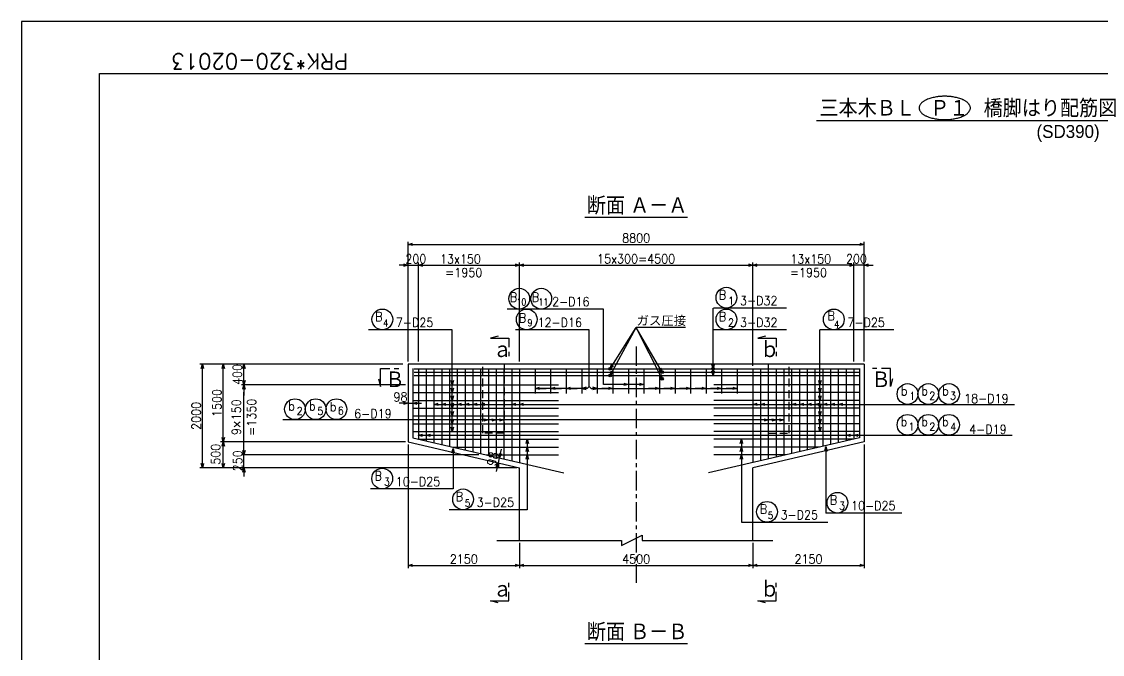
# Model space of a CAD drawing. Extents: x -24090 to 17960, y 77600 to 107300.
# Drawn here: x -24090 to -3241, y 95094 to 107300 of the extents above; entities that cross this region are included whole.
import ezdxf
from ezdxf.enums import TextEntityAlignment as Align

# ---------------------------------------------------------------- set-up
doc = ezdxf.new("R2010")
doc.units = 0
doc.header["$LTSCALE"] = 300
doc.header["$MEASUREMENT"] = 0
doc.linetypes.add('CENTER', pattern=[2, 1.25, -0.25, 0.25, -0.25])
doc.linetypes.add('HIDDEN', pattern=[0.375, 0.25, -0.125])
doc.layers.get('0').update_dxf_attribs({"linetype": 'CONTINUOUS'})
doc.layers.get('DEFPOINTS').update_dxf_attribs({"linetype": 'CONTINUOUS'})
for name, color, linetype in [('-ねじり鉄筋', 2, 'CONTINUOUS'), ('-コーベル', 2, 'CONTINUOUS'), ('-寸法', 1, 'CONTINUOUS'), ('-引き出し横', 1, 'CONTINUOUS'), ('-引き出し縦', 1, 'CONTINUOUS'), ('-桁座-2', 3, 'CONTINUOUS'), ('-構造', 3, 'CONTINUOUS'), ('-用心鉄筋-1', 2, 'CONTINUOUS'), ('-記号', 2, 'CONTINUOUS'), ('ストッパー', 3, 'CONTINUOUS'), ('タイトル', 3, 'CONTINUOUS'), ('枠', 3, 'CONTINUOUS'), ('鉄筋材料', 3, 'CONTINUOUS')]:
    doc.layers.add(name, color=color, linetype=linetype)
doc.styles.add('MS明朝', font='MS PMincho.ttf')
doc.styles.add('romans', font='ROMANS.shx', dxfattribs={"width": 0.9, "bigfont": 'EXTFONT.shx'})
doc.styles.get("Standard").update_dxf_attribs({"font": 'romans.shx', "bigfont": 'extfont.shx'})
doc.styles.add('ｽﾀｲﾙ1', font='ROMANS.shx', dxfattribs={"bigfont": 'EXTFONT.shx'})
doc.dimstyles.new('ST-50', dxfattribs={"dimscale": 50, "dimtxt": 3.5, "dimasz": 1.7, "dimexe": 1, "dimexo": 1, "dimgap": 1, "dimtad": 0, "dimdec": 0, "dimzin": 0, "dimdsep": 46, "dimtxsty": 'romans', "dimblk": 'OPEN30', "dimcen": 1, "dimdle": 3, "dimclrd": 1, "dimclre": 1, "dimclrt": 3, "dimaunit": 1, "dimadec": 0, "dimazin": 0, "dimtfac": 1, "dimtdec": 0, "dimtix": 1, "dimtmove": 2, "dimatfit": 3, "dimldrblk": 'OPEN30', "dimfxl": 0, "dimtvp": 0.7, "dimtolj": 1, "dimtzin": 0, "dimarcsym": 0})
doc.dimstyles.new('矢', dxfattribs={"dimscale": 50, "dimtxt": 3.5, "dimasz": 1.7, "dimexe": 1, "dimexo": 0.7, "dimgap": 0.09, "dimtad": 0, "dimdec": 0, "dimzin": 0, "dimdsep": 46, "dimtxsty": 'romans', "dimblk": 'OPEN30', "dimcen": 1, "dimdle": 1, "dimclrd": 1, "dimclre": 1, "dimclrt": 3, "dimaunit": 1, "dimadec": 0, "dimazin": 0, "dimtfac": 1, "dimtdec": 0, "dimtix": 1, "dimtmove": 2, "dimatfit": 3, "dimldrblk": 'OPEN30', "dimfxl": 0, "dimtvp": 0.7, "dimtolj": 1, "dimtzin": 0, "dimarcsym": 0})

# ---------------------------------------------------------------- blocks, each defined once
blk = doc.blocks.new('_Open30')
at = {"color": 0, "lineweight": -2}
for p, q in [((-1, 0.27), (0, 0)), ((0, 0), (-1, -0.27)), ((0, 0), (-1, 0))]:
    blk.add_line(p, q, dxfattribs=at)
blk = doc.blocks.new('*D17')
at = {"layer": '-寸法', "color": 1, "linetype": 'Continuous', "lineweight": -2}
for p, q in [((-16735, 100694), (-20651, 100694)), ((-20601, 98779), (-20601, 100609)), ((-14535, 98694), (-20651, 98694))]:
    blk.add_line(p, q, dxfattribs=at)
at = {"layer": 'DEFPOINTS', "color": 0, "linetype": 'Continuous'}
for p in [(-20601, 100694), (-16685, 100694), (-14485, 98694)]:
    blk.add_point(p, dxfattribs=at)
at = {"layer": '-寸法', "color": 1, "linetype": 'Continuous', "lineweight": -2, "xscale": 85, "yscale": 85, "zscale": 85}
for p, rotation in [((-20601, 100694), 90), ((-20601, 98694), 270)]:
    blk.add_blockref('_Open30', p, dxfattribs=dict(at, rotation=rotation))
at = {"layer": '-寸法', "color": 3, "linetype": 'Continuous', "insert": (-20723, 99694), "char_height": 175, "attachment_point": 5, "rotation": 90, "style": 'romans'}
blk.add_mtext('\\A1;2000', dxfattribs=at)
blk = doc.blocks.new('*D1')
at = {"layer": '-寸法', "color": 1, "linetype": 'Continuous', "lineweight": -2}
for p, q in [((-14485, 97243), (-14485, 96760)), ((-9985, 97243), (-9985, 96760)), ((-14400, 96810), (-10070, 96810))]:
    blk.add_line(p, q, dxfattribs=at)
at = {"layer": 'DEFPOINTS', "color": 0, "linetype": 'Continuous'}
for p in [(-14485, 97293), (-9985, 97293), (-9985, 96810)]:
    blk.add_point(p, dxfattribs=at)
at = {"layer": '-寸法', "color": 1, "linetype": 'Continuous', "lineweight": -2, "xscale": 85, "yscale": 85, "zscale": 85, "rotation": 180}
blk.add_blockref('_Open30', (-14485, 96810), dxfattribs=at)
at = {"layer": '-寸法', "color": 1, "linetype": 'Continuous', "lineweight": -2, "xscale": 85, "yscale": 85, "zscale": 85}
blk.add_blockref('_Open30', (-9985, 96810), dxfattribs=at)
at = {"layer": '-寸法', "color": 3, "linetype": 'Continuous', "insert": (-12235, 96932), "char_height": 175, "attachment_point": 5, "style": 'romans'}
blk.add_mtext('\\A1;4500', dxfattribs=at)
blk = doc.blocks.new('*D3')
at = {"layer": '-寸法', "color": 1, "linetype": 'Continuous', "lineweight": -2}
for p, q in [((-14485, 100744), (-14485, 102652)), ((-14400, 102602), (-10070, 102602)), ((-9985, 100744), (-9985, 102652))]:
    blk.add_line(p, q, dxfattribs=at)
at = {"layer": 'DEFPOINTS', "color": 0, "linetype": 'Continuous'}
for p in [(-9985, 102602), (-14485, 100694), (-9985, 100694)]:
    blk.add_point(p, dxfattribs=at)
at = {"layer": '-寸法', "color": 1, "linetype": 'Continuous', "lineweight": -2, "xscale": 85, "yscale": 85, "zscale": 85, "rotation": 180}
blk.add_blockref('_Open30', (-14485, 102602), dxfattribs=at)
at = {"layer": '-寸法', "color": 1, "linetype": 'Continuous', "lineweight": -2, "xscale": 85, "yscale": 85, "zscale": 85}
blk.add_blockref('_Open30', (-9985, 102602), dxfattribs=at)
at = {"layer": '-寸法', "color": 3, "linetype": 'Continuous', "insert": (-12235, 102724), "char_height": 175, "attachment_point": 5, "style": 'romans'}
blk.add_mtext('\\A1;15x300=4500', dxfattribs=at)
blk = doc.blocks.new('*D2')
at = {"layer": '-寸法', "color": 1, "linetype": 'Continuous', "lineweight": -2}
for p, q in [((-16635, 100744), (-16635, 103052)), ((-16550, 103002), (-7920, 103002)), ((-7835, 100744), (-7835, 103052))]:
    blk.add_line(p, q, dxfattribs=at)
at = {"layer": 'DEFPOINTS', "color": 0, "linetype": 'Continuous'}
for p in [(-7835, 103002), (-16635, 100694), (-7835, 100694)]:
    blk.add_point(p, dxfattribs=at)
at = {"layer": '-寸法', "color": 1, "linetype": 'Continuous', "lineweight": -2, "xscale": 85, "yscale": 85, "zscale": 85, "rotation": 180}
blk.add_blockref('_Open30', (-16635, 103002), dxfattribs=at)
at = {"layer": '-寸法', "color": 1, "linetype": 'Continuous', "lineweight": -2, "xscale": 85, "yscale": 85, "zscale": 85}
blk.add_blockref('_Open30', (-7835, 103002), dxfattribs=at)
at = {"layer": '-寸法', "color": 3, "linetype": 'Continuous', "insert": (-12235, 103124), "char_height": 175, "attachment_point": 5, "style": 'romans'}
blk.add_mtext('\\A1;8800', dxfattribs=at)
blk = doc.blocks.new('*D18')
at = {"layer": '-寸法', "color": 1, "linetype": 'Continuous', "lineweight": -2}
for p, q in [((-16635, 99144), (-16635, 96760)), ((-14485, 97243), (-14485, 96760)), ((-16550, 96810), (-14570, 96810))]:
    blk.add_line(p, q, dxfattribs=at)
at = {"layer": 'DEFPOINTS', "color": 0, "linetype": 'Continuous'}
for p in [(-16635, 99194), (-14485, 97293), (-14485, 96810)]:
    blk.add_point(p, dxfattribs=at)
at = {"layer": '-寸法', "color": 1, "linetype": 'Continuous', "lineweight": -2, "xscale": 85, "yscale": 85, "zscale": 85, "rotation": 180}
blk.add_blockref('_Open30', (-16635, 96810), dxfattribs=at)
at = {"layer": '-寸法', "color": 1, "linetype": 'Continuous', "lineweight": -2, "xscale": 85, "yscale": 85, "zscale": 85}
blk.add_blockref('_Open30', (-14485, 96810), dxfattribs=at)
at = {"layer": '-寸法', "color": 3, "linetype": 'Continuous', "insert": (-15560, 96932), "char_height": 175, "attachment_point": 5, "style": 'romans'}
blk.add_mtext('\\A1;2150', dxfattribs=at)
blk = doc.blocks.new('*D11')
at = {"layer": '-寸法', "color": 1, "linetype": 'Continuous', "lineweight": -2}
for p, q in [((-16435, 100744), (-16435, 102652)), ((-16350, 102602), (-14570, 102602)), ((-14485, 100794), (-14485, 102652))]:
    blk.add_line(p, q, dxfattribs=at)
at = {"layer": 'DEFPOINTS', "color": 0, "linetype": 'Continuous'}
for p in [(-14485, 102602), (-14485, 100744), (-16435, 100694)]:
    blk.add_point(p, dxfattribs=at)
at = {"layer": '-寸法', "color": 1, "linetype": 'Continuous', "lineweight": -2, "xscale": 85, "yscale": 85, "zscale": 85, "rotation": 180}
blk.add_blockref('_Open30', (-16435, 102602), dxfattribs=at)
at = {"layer": '-寸法', "color": 1, "linetype": 'Continuous', "lineweight": -2, "xscale": 85, "yscale": 85, "zscale": 85}
blk.add_blockref('_Open30', (-14485, 102602), dxfattribs=at)
at = {"layer": '-寸法', "color": 3, "linetype": 'Continuous', "insert": (-15560, 102460), "char_height": 175, "attachment_point": 5, "style": 'romans'}
blk.add_mtext('\\A1;=1950', dxfattribs=at)
blk = doc.blocks.new('*D15')
at = {"layer": '-寸法', "color": 1, "linetype": 'Continuous', "lineweight": -2}
for p, q in [((-16735, 100294), (-19851, 100294)), ((-19801, 100209), (-19801, 100091)), ((-19801, 99029), (-19801, 99247)), ((-15270, 98944), (-19851, 98944))]:
    blk.add_line(p, q, dxfattribs=at)
at = {"layer": 'DEFPOINTS', "color": 0, "linetype": 'Continuous'}
for p in [(-19801, 100294), (-16685, 100294), (-15220, 98944)]:
    blk.add_point(p, dxfattribs=at)
at = {"layer": '-寸法', "color": 1, "linetype": 'Continuous', "lineweight": -2, "xscale": 85, "yscale": 85, "zscale": 85}
for p, rotation in [((-19801, 100294), 90), ((-19801, 98944), 270)]:
    blk.add_blockref('_Open30', p, dxfattribs=dict(at, rotation=rotation))
at = {"layer": '-寸法', "color": 3, "linetype": 'Continuous', "insert": (-19800, 99669), "char_height": 175, "attachment_point": 5, "rotation": 90, "style": 'romans'}
blk.add_mtext('\\A1;9×150\\P=1350', dxfattribs=at)
blk = doc.blocks.new('*D16')
at = {"layer": '-寸法', "color": 1, "linetype": 'Continuous', "lineweight": -2}
for p, q in [((-19801, 99029), (-19801, 99114)), ((-15610, 98944), (-19851, 98944)), ((-19801, 98694), (-19801, 98944)), ((-14535, 98694), (-19851, 98694)), ((-19801, 98609), (-19801, 98524))]:
    blk.add_line(p, q, dxfattribs=at)
at = {"layer": 'DEFPOINTS', "color": 0, "linetype": 'Continuous'}
for p in [(-19801, 98944), (-15560, 98944), (-14485, 98694)]:
    blk.add_point(p, dxfattribs=at)
at = {"layer": '-寸法', "color": 1, "linetype": 'Continuous', "lineweight": -2, "xscale": 85, "yscale": 85, "zscale": 85}
for p, rotation in [((-19801, 98944), 270), ((-19801, 98694), 90)]:
    blk.add_blockref('_Open30', p, dxfattribs=dict(at, rotation=rotation))
at = {"layer": '-寸法', "color": 3, "linetype": 'Continuous', "insert": (-19923, 98828), "char_height": 175, "attachment_point": 5, "rotation": 90, "style": 'romans'}
blk.add_mtext('\\A1;250', dxfattribs=at)
blk = doc.blocks.new('*D14')
at = {"layer": '-寸法', "color": 1, "linetype": 'Continuous', "lineweight": -2}
for p, q in [((-16685, 99194), (-20251, 99194)), ((-20201, 98779), (-20201, 99109)), ((-14535, 98694), (-20251, 98694))]:
    blk.add_line(p, q, dxfattribs=at)
at = {"layer": 'DEFPOINTS', "color": 0, "linetype": 'Continuous'}
for p in [(-20201, 99194), (-16635, 99194), (-14485, 98694)]:
    blk.add_point(p, dxfattribs=at)
at = {"layer": '-寸法', "color": 1, "linetype": 'Continuous', "lineweight": -2, "xscale": 85, "yscale": 85, "zscale": 85}
for p, rotation in [((-20201, 99194), 90), ((-20201, 98694), 270)]:
    blk.add_blockref('_Open30', p, dxfattribs=dict(at, rotation=rotation))
at = {"layer": '-寸法', "color": 3, "linetype": 'Continuous', "insert": (-20345, 98955), "char_height": 175, "attachment_point": 5, "rotation": 90, "style": 'romans'}
blk.add_mtext('\\A1;500', dxfattribs=at)
blk = doc.blocks.new('*D12')
at = {"layer": '-寸法', "color": 1, "linetype": 'Continuous', "lineweight": -2}
for p, q in [((-16735, 100694), (-20251, 100694)), ((-20201, 99279), (-20201, 100609)), ((-16685, 99194), (-20251, 99194))]:
    blk.add_line(p, q, dxfattribs=at)
at = {"layer": 'DEFPOINTS', "color": 0, "linetype": 'Continuous'}
for p in [(-20201, 100694), (-16685, 100694), (-16635, 99194)]:
    blk.add_point(p, dxfattribs=at)
at = {"layer": '-寸法', "color": 1, "linetype": 'Continuous', "lineweight": -2, "xscale": 85, "yscale": 85, "zscale": 85}
for p, rotation in [((-20201, 100694), 90), ((-20201, 99194), 270)]:
    blk.add_blockref('_Open30', p, dxfattribs=dict(at, rotation=rotation))
at = {"layer": '-寸法', "color": 3, "linetype": 'Continuous', "insert": (-20323, 99944), "char_height": 175, "attachment_point": 5, "rotation": 90, "style": 'romans'}
blk.add_mtext('\\A1;1500', dxfattribs=at)
blk = doc.blocks.new('*D13')
at = {"layer": '-寸法', "color": 1, "linetype": 'Continuous', "lineweight": -2}
for p, q in [((-16735, 100694), (-19851, 100694)), ((-19801, 100379), (-19801, 100609)), ((-16685, 100294), (-19851, 100294))]:
    blk.add_line(p, q, dxfattribs=at)
at = {"layer": 'DEFPOINTS', "color": 0, "linetype": 'Continuous'}
for p in [(-19801, 100694), (-16685, 100694), (-16635, 100294)]:
    blk.add_point(p, dxfattribs=at)
at = {"layer": '-寸法', "color": 1, "linetype": 'Continuous', "lineweight": -2, "xscale": 85, "yscale": 85, "zscale": 85}
for p, rotation in [((-19801, 100694), 90), ((-19801, 100294), 270)]:
    blk.add_blockref('_Open30', p, dxfattribs=dict(at, rotation=rotation))
at = {"layer": '-寸法', "color": 3, "linetype": 'Continuous', "insert": (-19930, 100494), "char_height": 175, "attachment_point": 5, "rotation": 90, "style": 'romans'}
blk.add_mtext('\\A1;400', dxfattribs=at)
blk = doc.blocks.new('*D10')
at = {"layer": '-寸法', "color": 1, "linetype": 'Continuous', "lineweight": -2}
for p, q in [((-16720, 102602), (-16805, 102602)), ((-16635, 100744), (-16635, 102652)), ((-16635, 102602), (-16435, 102602)), ((-16435, 100744), (-16435, 102652)), ((-16350, 102602), (-16265, 102602))]:
    blk.add_line(p, q, dxfattribs=at)
at = {"layer": 'DEFPOINTS', "color": 0, "linetype": 'Continuous'}
for p in [(-16435, 102602), (-16635, 100694), (-16435, 100694)]:
    blk.add_point(p, dxfattribs=at)
at = {"layer": '-寸法', "color": 1, "linetype": 'Continuous', "lineweight": -2, "xscale": 85, "yscale": 85, "zscale": 85}
blk.add_blockref('_Open30', (-16635, 102602), dxfattribs=at)
at = {"layer": '-寸法', "color": 1, "linetype": 'Continuous', "lineweight": -2, "xscale": 85, "yscale": 85, "zscale": 85, "rotation": 180}
blk.add_blockref('_Open30', (-16435, 102602), dxfattribs=at)
at = {"layer": '-寸法', "color": 3, "linetype": 'Continuous', "insert": (-16485, 102724), "char_height": 175, "attachment_point": 5, "style": 'romans'}
blk.add_mtext('\\A1;200', dxfattribs=at)
blk = doc.blocks.new('*D19')
at = {"layer": '-寸法', "color": 1, "linetype": 'Continuous', "lineweight": -2}
for p, q in [((-16720, 99938), (-16805, 99938)), ((-16635, 99938), (-16547, 99938)), ((-16462, 99938), (-16377, 99938))]:
    blk.add_line(p, q, dxfattribs=at)
at = {"layer": 'DEFPOINTS', "color": 0, "linetype": 'Continuous'}
for p in [(-16635, 99938), (-16547, 99938), (-16547, 99938)]:
    blk.add_point(p, dxfattribs=at)
at = {"layer": '-寸法', "color": 1, "linetype": 'Continuous', "lineweight": -2, "xscale": 85, "yscale": 85, "zscale": 85}
blk.add_blockref('_Open30', (-16635, 99938), dxfattribs=at)
at = {"layer": '-寸法', "color": 1, "linetype": 'Continuous', "lineweight": -2, "xscale": 85, "yscale": 85, "zscale": 85, "rotation": 180}
blk.add_blockref('_Open30', (-16547, 99938), dxfattribs=at)
at = {"layer": '-寸法', "color": 3, "linetype": 'Continuous', "insert": (-16782, 100060), "char_height": 175, "attachment_point": 5, "style": 'romans'}
blk.add_mtext('\\A1;98', dxfattribs=at)
blk = doc.blocks.new('*D30')
at = {"layer": '-寸法', "color": 1, "linetype": 'Continuous', "lineweight": -2}
for p, q in [((-7835, 99144), (-7835, 96760)), ((-9985, 97243), (-9985, 96760)), ((-9900, 96810), (-7920, 96810))]:
    blk.add_line(p, q, dxfattribs=at)
at = {"layer": 'DEFPOINTS', "color": 0, "linetype": 'Continuous'}
for p in [(-7835, 99194), (-9985, 97293), (-7835, 96810)]:
    blk.add_point(p, dxfattribs=at)
at = {"layer": '-寸法', "color": 1, "linetype": 'Continuous', "lineweight": -2, "xscale": 85, "yscale": 85, "zscale": 85, "rotation": 180}
blk.add_blockref('_Open30', (-9985, 96810), dxfattribs=at)
at = {"layer": '-寸法', "color": 1, "linetype": 'Continuous', "lineweight": -2, "xscale": 85, "yscale": 85, "zscale": 85}
blk.add_blockref('_Open30', (-7835, 96810), dxfattribs=at)
at = {"layer": '-寸法', "color": 3, "linetype": 'Continuous', "insert": (-8910, 96932), "char_height": 175, "attachment_point": 5, "style": 'romans'}
blk.add_mtext('\\A1;2150', dxfattribs=at)
blk = doc.blocks.new('*D29')
at = {"layer": '-寸法', "color": 1, "linetype": 'Continuous', "lineweight": -2}
for p, q in [((-9985, 100659), (-9985, 102652)), ((-8120, 102602), (-9900, 102602)), ((-8035, 100744), (-8035, 102652))]:
    blk.add_line(p, q, dxfattribs=at)
at = {"layer": 'DEFPOINTS', "color": 0, "linetype": 'Continuous'}
for p in [(-9985, 102602), (-9985, 100609), (-8035, 100694)]:
    blk.add_point(p, dxfattribs=at)
at = {"layer": '-寸法', "color": 1, "linetype": 'Continuous', "lineweight": -2, "xscale": 85, "yscale": 85, "zscale": 85, "rotation": 180}
blk.add_blockref('_Open30', (-9985, 102602), dxfattribs=at)
at = {"layer": '-寸法', "color": 1, "linetype": 'Continuous', "lineweight": -2, "xscale": 85, "yscale": 85, "zscale": 85}
blk.add_blockref('_Open30', (-8035, 102602), dxfattribs=at)
at = {"layer": '-寸法', "color": 3, "linetype": 'Continuous', "insert": (-8910, 102460), "char_height": 175, "attachment_point": 5, "style": 'romans'}
blk.add_mtext('\\A1;=1950', dxfattribs=at)
blk = doc.blocks.new('*D28')
at = {"layer": '-寸法', "color": 1, "linetype": 'Continuous', "lineweight": -2}
for p, q in [((-8120, 102602), (-8205, 102602)), ((-8035, 100744), (-8035, 102652)), ((-7835, 102602), (-8035, 102602)), ((-7835, 100744), (-7835, 102652)), ((-7750, 102602), (-7665, 102602))]:
    blk.add_line(p, q, dxfattribs=at)
at = {"layer": 'DEFPOINTS', "color": 0, "linetype": 'Continuous'}
for p in [(-8035, 102602), (-8035, 100694), (-7835, 100694)]:
    blk.add_point(p, dxfattribs=at)
at = {"layer": '-寸法', "color": 1, "linetype": 'Continuous', "lineweight": -2, "xscale": 85, "yscale": 85, "zscale": 85}
blk.add_blockref('_Open30', (-8035, 102602), dxfattribs=at)
at = {"layer": '-寸法', "color": 1, "linetype": 'Continuous', "lineweight": -2, "xscale": 85, "yscale": 85, "zscale": 85, "rotation": 180}
blk.add_blockref('_Open30', (-7835, 102602), dxfattribs=at)
at = {"layer": '-寸法', "color": 3, "linetype": 'Continuous', "insert": (-7985, 102724), "char_height": 175, "attachment_point": 5, "style": 'romans'}
blk.add_mtext('\\A1;200', dxfattribs=at)
blk = doc.blocks.new('*D154')
at = {"layer": '-構造', "color": 1, "linetype": 'Continuous', "lineweight": -2}
for p, q in [((-14852, 98967), (-14832, 99050)), ((-14893, 98789), (-14871, 98884)), ((-14913, 98706), (-14932, 98623))]:
    blk.add_line(p, q, dxfattribs=at)
at = {"layer": 'DEFPOINTS', "color": 0, "linetype": 'Continuous'}
for p in [(-14871, 98884), (-14871, 98884), (-14893, 98789)]:
    blk.add_point(p, dxfattribs=at)
at = {"layer": '-構造', "color": 1, "linetype": 'Continuous', "lineweight": -2, "xscale": 85, "yscale": 85, "zscale": 85}
for p, rotation in [((-14871, 98884), 256.8505564561059), ((-14893, 98789), 76.85055645610593)]:
    blk.add_blockref('_Open30', p, dxfattribs=dict(at, rotation=rotation))
at = {"layer": '-構造', "color": 3, "linetype": 'Continuous', "insert": (-15001, 98864), "char_height": 175, "attachment_point": 5, "rotation": 76.8506, "style": 'romans'}
blk.add_mtext('\\A1;98', dxfattribs=at)

msp = doc.modelspace()

# ---------------------------------------------------------------- linework, layer by layer
at = {"layer": '-ねじり鉄筋', "linetype": 'Continuous'}
for p, q in [((-16543.2, 100293.9), (-13735.2, 100293.9)), ((-7927.2, 100293.9), (-10735.2, 100293.9)), ((-16543.2, 100143.9), (-13735.2, 100143.9)), ((-7927.2, 100143.9), (-10735.2, 100143.9)), ((-16543.2, 99993.9), (-13735.2, 99993.9)), ((-7927.2, 99993.9), (-10735.2, 99993.9)), ((-16543.2, 99843.9), (-13735.2, 99843.9)), ((-16543.2, 99693.9), (-13735.2, 99693.9)), ((-7927.2, 99843.9), (-10735.2, 99843.9)), ((-7927.2, 99693.9), (-10735.2, 99693.9)), ((-16543.2, 99543.9), (-13735.2, 99543.9)), ((-7927.2, 99543.9), (-10735.2, 99543.9)), ((-16543.2, 99393.9), (-13735.2, 99393.9)), ((-16417.5, 99243.9), (-13735.2, 99243.9)), ((-7927.2, 99393.9), (-10735.2, 99393.9)), ((-8052.8, 99243.9), (-10735.2, 99243.9)), ((-15772.5, 99093.9), (-13735.2, 99093.9)), ((-8697.8, 99093.9), (-10735.2, 99093.9)), ((-15127.5, 98943.9), (-13735.2, 98943.9)), ((-9342.8, 98943.9), (-10735.2, 98943.9))]:
    msp.add_line(p, q, dxfattribs=at)
at = {"layer": '-コーベル', "linetype": 'Continuous'}
for p, q in [((-16519.2, 100601.9), (-7922.7, 100601.9)), ((-16519.2, 100537.9), (-7922.7, 100537.9)), ((-16519.2, 100473.9), (-7922.7, 100473.9))]:
    msp.add_line(p, q, dxfattribs=at)
at = {"layer": '-寸法', "linetype": 'Continuous'}
msp.add_line((-19800.6, 99183.1), (-19800.6, 100154.6), dxfattribs=at)
at = {"layer": '-引き出し横', "color": 1, "linetype": 'Continuous', "flags": 128}
for points in [[(-16135.2, 99916.7), (-4936.8, 99916.7)], [(-9435.2, 99615.7), (-19047.8, 99615.7)], [(-16435.2, 99322), (-4978.8, 99322)]]:
    msp.add_lwpolyline(points, dxfattribs=at)
at = {"layer": '-引き出し横', "linetype": 'Continuous'}
for centre in [(-6999.3, 100116.7), (-6599.3, 100116.7), (-6199.3, 100116.7), (-18816.5, 99823.6), (-18416.5, 99823.6), (-18016.5, 99823.6), (-6999.3, 99522), (-6599.3, 99522), (-6199.3, 99522)]:
    msp.add_circle(centre, 200, dxfattribs=at)
at = {"layer": '-引き出し縦', "color": 1, "linetype": 'Continuous'}
for p, q in [((-13180.8, 100223.8), (-14185.2, 100223.8)), ((-13180.8, 100223.8), (-13141.8, 100262.8)), ((-13141.8, 100262.8), (-13102.8, 100223.8)), ((-13102.8, 100223.8), (-10285.2, 100223.8))]:
    msp.add_line(p, q, dxfattribs=at)
at = {"layer": '-引き出し縦', "linetype": 'Continuous', "flags": 128}
for points in [[(-12861.7, 101755.9), (-14720.1, 101755.9)], [(-9335.2, 101775.9), (-10745.8, 101775.9)], [(-13141.8, 101355.9), (-14562.3, 101355.9)], [(-11280.7, 101402.6), (-12235.7, 101402.6)], [(-9335.2, 101355.9), (-10745.8, 101355.9)]]:
    msp.add_lwpolyline(points, dxfattribs=at)
at = {"layer": '-引き出し縦', "color": 1, "linetype": 'Continuous', "flags": 128}
for points in [[(-12085.2, 100303.3), (-12861.7, 100303.3), (-12861.7, 101755.9)], [(-10750.4, 100473.9), (-10750.4, 101775.8)], [(-15781.7, 101355.9), (-17397.8, 101355.9)], [(-15781.7, 99393.9), (-15781.7, 101355.9)], [(-13141.8, 100262.8), (-13141.8, 101355.9)], [(-7263.6, 101355.9), (-8688.6, 101355.9)], [(-8688.6, 99393.9), (-8688.6, 101355.9)], [(-14334.5, 99243.9), (-14334.5, 97884.9)], [(-10203, 99243.9), (-10203, 97643.9)], [(-15767.3, 99067.2), (-15767.3, 98285.1)], [(-8574.5, 98889.2), (-8574.5, 97820)], [(-15767.3, 98285.1), (-17356.8, 98285.1)], [(-14334.5, 97884.9), (-15840.6, 97884.9)], [(-7109.8, 97820), (-8574.5, 97820)], [(-10203, 97643.9), (-8535.3, 97643.9)]]:
    msp.add_lwpolyline(points, dxfattribs=at)
at = {"layer": '-引き出し縦', "linetype": 'Continuous'}
for centre in [(-10493.4, 101975.9), (-14489.2, 101955.9), (-14065.3, 101955.9), (-17131, 101555.9), (-14345.4, 101555.9), (-10493.4, 101555.9), (-8421.8, 101555.9), (-17134.1, 98485.1), (-15573.8, 98084.9), (-8351.8, 98020), (-9710.1, 97843.9)]:
    msp.add_circle(centre, 200, dxfattribs=at)
at = {"layer": '-桁座-2', "linetype": 'Continuous'}
for p, q in [((-16435.2, 100608.9), (-16435.2, 99248)), ((-16285.2, 100608.9), (-16285.2, 99213.1)), ((-16135.2, 100608.9), (-16135.2, 99178.2)), ((-15985.2, 100608.9), (-15985.2, 99143.3)), ((-15835.2, 100608.9), (-15835.2, 99108.4)), ((-15685.2, 100608.9), (-15685.2, 99073.5)), ((-15535.2, 100608.9), (-15535.2, 99038.7)), ((-15385.2, 100608.9), (-15385.2, 99003.8)), ((-15235.2, 100608.9), (-15235.2, 98968.9)), ((-15085.2, 100608.9), (-15085.2, 98934)), ((-14935.2, 100608.9), (-14935.2, 98899.1)), ((-14785.2, 100608.9), (-14785.2, 98864.2)), ((-14635.2, 100608.9), (-14635.2, 98829.4)), ((-14485.2, 100608.9), (-14485.2, 98794.5)), ((-14185.2, 100608.9), (-14185.2, 100128.9)), ((-13885.2, 100608.9), (-13885.2, 100128.9)), ((-13585.2, 100608.9), (-13585.2, 100128.9)), ((-13285.2, 100608.9), (-13285.2, 100128.9)), ((-12985.2, 100608.9), (-12985.2, 100128.9)), ((-12685.2, 100608.9), (-12685.2, 100128.9)), ((-12385.2, 100608.9), (-12385.2, 100128.9)), ((-12085.2, 100608.9), (-12085.2, 100128.9)), ((-11785.2, 100608.9), (-11785.2, 100128.9)), ((-11485.2, 100608.9), (-11485.2, 100128.9)), ((-11185.2, 100608.9), (-11185.2, 100128.9)), ((-11185.2, 100608.9), (-11185.2, 100128.9)), ((-10885.2, 100608.9), (-10885.2, 100128.9)), ((-10885.2, 100608.9), (-10885.2, 100128.9)), ((-10585.2, 100608.9), (-10585.2, 100128.9)), ((-10285.2, 100608.9), (-10285.2, 100128.9)), ((-9985.2, 100608.9), (-9985.2, 98794.5)), ((-9835.2, 100608.9), (-9835.2, 98829.4)), ((-9685.2, 100608.9), (-9685.2, 98864.2)), ((-9535.2, 100608.9), (-9535.2, 98899.1)), ((-9385.2, 100608.9), (-9385.2, 98934)), ((-9235.2, 100608.9), (-9235.2, 98968.9)), ((-9085.2, 100608.9), (-9085.2, 99003.8)), ((-8935.2, 100608.9), (-8935.2, 99038.7)), ((-8785.2, 100608.9), (-8785.2, 99073.5)), ((-8635.2, 100608.9), (-8635.2, 99108.4)), ((-8485.2, 100608.9), (-8485.2, 99143.3)), ((-8335.2, 100608.9), (-8335.2, 99178.2)), ((-8185.2, 100608.9), (-8185.2, 99213.1)), ((-8035.2, 100608.9), (-8035.2, 99248))]:
    msp.add_line(p, q, dxfattribs=at)
at = {"layer": '-構造', "color": 1, "linetype": 'CENTER'}
msp.add_line((-12235.2, 101032.3), (-12235.2, 96476.1), dxfattribs=at)
at = {"layer": '-構造', "linetype": 'Continuous'}
for p, q in [((-7835.2, 100693.9), (-16635.2, 100693.9)), ((-16635.2, 100693.9), (-16635.2, 99193.9)), ((-7835.2, 100693.9), (-7835.2, 99193.9)), ((-16635.2, 99193.9), (-14485.2, 98693.9)), ((-7835.2, 99193.9), (-9985.2, 98693.9)), ((-14485.2, 97292.7), (-14485.2, 98693.9)), ((-9985.2, 97292.7), (-9985.2, 98693.9))]:
    msp.add_line(p, q, dxfattribs=at)
at = {"layer": '-構造', "color": 1, "linetype": 'Continuous'}
for p, q in [((-12519.2, 97192.7), (-12119.2, 97392.7)), ((-12119.2, 97392.7), (-12119.2, 97292.7)), ((-14919.2, 97292.7), (-12519.2, 97292.7)), ((-12519.2, 97292.7), (-12519.2, 97192.7)), ((-12119.2, 97292.7), (-9596.9, 97292.7))]:
    msp.add_line(p, q, dxfattribs=at)
at = {"layer": '-構造', "linetype": 'Continuous'}
for centre, radius in [((-12735.2, 100601.9), 25), ((-12735.2, 100473.9), 25), ((-12735.2, 100601.9), 17.5), ((-12735.2, 100601.9), 10), ((-11735.2, 100537.9), 25), ((-11735.2, 100537.9), 17.5), ((-11735.2, 100537.9), 10), ((-12735.2, 100473.9), 17.5), ((-12735.2, 100473.9), 10), ((-11735.2, 100409.9), 25), ((-11735.2, 100409.9), 17.5), ((-11735.2, 100409.9), 10)]:
    msp.add_circle(centre, radius, dxfattribs=at)
at = {"layer": '-用心鉄筋-1', "linetype": 'Continuous'}
for p, q in [((-16543.2, 100608.9), (-16543.2, 99273.1)), ((-7927.2, 100608.9), (-7927.2, 99273.1)), ((-16543.2, 99273.1), (-13632.3, 98596.1)), ((-7927.2, 99273.1), (-10838, 98596.1))]:
    msp.add_line(p, q, dxfattribs=at)
at = {"layer": '-記号', "color": 2, "linetype": 'Continuous'}
msp.add_line((602.4, 105387.6), (-8753, 105387.6), dxfattribs=at)
at = {"layer": '-記号', "linetype": 'Continuous'}
for p, q in [((-13224.9, 103527.1), (-11245.5, 103527.1)), ((-13224.9, 95302.3), (-11245.5, 95302.3))]:
    msp.add_line(p, q, dxfattribs=at)
at = {"layer": '-記号'}
for p, q in [((-14692.6, 101194.8), (-14692.6, 101019.8)), ((-9535.2, 101194.8), (-9535.2, 101019.8)), ((-14692.6, 100932.3), (-14692.6, 100844.8)), ((-9535.2, 100932.3), (-9535.2, 100844.8)), ((-17164.6, 100611.9), (-16989.6, 100611.9)), ((-16902.1, 100611.9), (-16814.6, 100611.9)), ((-7589.4, 100611.9), (-7676.9, 100611.9)), ((-7326.9, 100611.9), (-7501.9, 100611.9)), ((-14692.6, 96389.9), (-14692.6, 96477.4)), ((-9535.2, 96389.9), (-9535.2, 96477.4)), ((-14692.6, 96127.4), (-14692.6, 96302.4)), ((-9535.2, 96127.4), (-9535.2, 96302.4))]:
    msp.add_line(p, q, dxfattribs=at)
at = {"layer": '-記号', "color": 4, "linetype": 'Continuous', "flags": 128}
msp.add_lwpolyline([(-5786.7, 105634.7), (-5787.4, 105645.4), (-5789.4, 105656), (-5792.5, 105666.4), (-5796.7, 105676.6), (-5801.7, 105686.5), (-5807.5, 105696.2), (-5813.8, 105705.5), (-5820.6, 105714.5), (-5827.6, 105723.2), (-5834.8, 105731.4), (-5842.8, 105739.7), (-5851.3, 105747.4), (-5860.4, 105754.6), (-5869.9, 105761.3), (-5879.7, 105767.5), (-5889.8, 105773.3), (-5900.1, 105778.8), (-5910.6, 105784), (-5921.1, 105789), (-5931.6, 105793.8), (-5951.8, 105802.2), (-5972.3, 105809.9), (-5993, 105816.8), (-6014, 105823.1), (-6035.2, 105828.8), (-6056.5, 105834), (-6077.9, 105838.7), (-6099.5, 105843), (-6121, 105846.9), (-6142.6, 105850.6), (-6156.4, 105852.7), (-6170.2, 105854.5), (-6184.1, 105855.9), (-6198, 105857.1), (-6211.9, 105858), (-6225.8, 105858.7), (-6239.8, 105859.1), (-6253.8, 105859.4), (-6267.7, 105859.6), (-6281.7, 105859.7), (-6295.6, 105859.6), (-6309.6, 105859.4), (-6323.5, 105859.1), (-6337.5, 105858.7), (-6351.4, 105858), (-6365.3, 105857.1), (-6379.2, 105855.9), (-6393.1, 105854.5), (-6406.9, 105852.7), (-6420.7, 105850.6), (-6442.3, 105846.9), (-6463.9, 105843), (-6485.4, 105838.7), (-6506.8, 105834), (-6528.2, 105828.8), (-6549.3, 105823.1), (-6570.3, 105816.8), (-6591.1, 105809.9), (-6611.5, 105802.2), (-6631.7, 105793.8), (-6642.2, 105789), (-6652.8, 105784), (-6663.2, 105778.8), (-6673.5, 105773.3), (-6683.7, 105767.5), (-6693.5, 105761.3), (-6702.9, 105754.6), (-6712, 105747.4), (-6720.5, 105739.7), (-6728.5, 105731.4), (-6735.7, 105723.2), (-6742.8, 105714.5), (-6749.5, 105705.5), (-6755.8, 105696.2), (-6761.6, 105686.5), (-6766.6, 105676.6), (-6770.8, 105666.4), (-6774, 105656), (-6776, 105645.4), (-6776.7, 105634.7), (-6776, 105623.9), (-6774, 105613.3), (-6770.8, 105602.9), (-6766.6, 105592.8), (-6761.6, 105582.8), (-6755.8, 105573.2), (-6749.5, 105563.8), (-6742.8, 105554.8), (-6735.7, 105546.1), (-6728.5, 105537.9), (-6720.5, 105529.6), (-6712, 105521.9), (-6702.9, 105514.7), (-6693.5, 105508.1), (-6683.7, 105501.8), (-6673.5, 105496), (-6663.2, 105490.5), (-6652.8, 105485.3), (-6642.2, 105480.3), (-6631.7, 105475.6), (-6611.5, 105467.1), (-6591.1, 105459.5), (-6570.3, 105452.5), (-6549.3, 105446.2), (-6528.2, 105440.5), (-6506.8, 105435.4), (-6485.4, 105430.7), (-6463.9, 105426.4), (-6442.3, 105422.4), (-6420.7, 105418.7), (-6406.9, 105416.6), (-6393.1, 105414.9), (-6379.2, 105413.4), (-6365.3, 105412.3), (-6351.4, 105411.3), (-6337.5, 105410.7), (-6323.5, 105410.2), (-6309.6, 105409.9), (-6295.6, 105409.7), (-6281.7, 105409.7), (-6267.7, 105409.7), (-6253.8, 105409.9), (-6239.8, 105410.2), (-6225.8, 105410.7), (-6211.9, 105411.3), (-6198, 105412.3), (-6184.1, 105413.4), (-6170.2, 105414.9), (-6156.4, 105416.6), (-6142.6, 105418.7), (-6121, 105422.4), (-6099.5, 105426.4), (-6077.9, 105430.7), (-6056.5, 105435.4), (-6035.2, 105440.5), (-6014, 105446.2), (-5993, 105452.5), (-5972.3, 105459.5), (-5951.8, 105467.1), (-5931.6, 105475.6), (-5921.1, 105480.3), (-5910.6, 105485.3), (-5900.1, 105490.5), (-5889.8, 105496), (-5879.7, 105501.8), (-5869.9, 105508.1), (-5860.4, 105514.7), (-5851.3, 105521.9), (-5842.8, 105529.6), (-5834.8, 105537.9), (-5827.6, 105546.1), (-5820.6, 105554.8), (-5813.8, 105563.8), (-5807.5, 105573.2), (-5801.7, 105582.8), (-5796.7, 105592.8), (-5792.5, 105602.9), (-5789.4, 105613.3), (-5787.4, 105623.9), (-5786.7, 105634.7)], dxfattribs=at)
at = {"layer": '-記号', "flags": 128}
for points in [[(-14897.7, 101233.6), (-15042.6, 101194.8), (-14692.6, 101194.8)], [(-9740.3, 101233.6), (-9885.2, 101194.8), (-9535.2, 101194.8)], [(-17203.4, 100406.7), (-17164.6, 100261.9), (-17164.6, 100611.9)], [(-7288.1, 100406.7), (-7326.9, 100261.9), (-7326.9, 100611.9)], [(-14897.7, 96088.6), (-15042.6, 96127.4), (-14692.6, 96127.4)], [(-9740.3, 96088.6), (-9885.2, 96127.4), (-9535.2, 96127.4)]]:
    msp.add_lwpolyline(points, dxfattribs=at)
at = {"layer": 'ストッパー', "linetype": 'HIDDEN', "ltscale": 2}
for p, q in [((-15190.2, 99363.9), (-15190.2, 100693.9)), ((-14780.2, 100693.9), (-14780.2, 99363.9)), ((-9690.2, 100693.9), (-9690.2, 99363.9)), ((-9280.2, 99363.9), (-9280.2, 100693.9)), ((-14780.2, 99363.9), (-15190.2, 99363.9)), ((-9690.2, 99363.9), (-9280.2, 99363.9))]:
    msp.add_line(p, q, dxfattribs=at)
at = {"layer": '枠', "color": 1, "linetype": 'Continuous', "flags": 128}
msp.add_lwpolyline([(-24089.6, 107300.4), (-24089.6, 77600.4), (17960.4, 77600.4), (17960.4, 107300.4), (-24089.6, 107300.4)], dxfattribs=at)
at = {"layer": '枠', "color": 2, "linetype": 'Continuous', "flags": 128}
msp.add_lwpolyline([(-22589.6, 78600.4), (-22589.6, 106300.4), (16960.4, 106300.4), (16960.4, 78600.4), (-22589.6, 78600.4)], dxfattribs=at)

# ---------------------------------------------------------------- block references
at = {"layer": '-引き出し縦', "color": 1, "linetype": 'Continuous', "extrusion": (0, 0, -1), "xscale": 85, "yscale": 85, "zscale": 85}
msp.add_blockref('_Open30', (13285.2, 100223.8), dxfattribs=at)
at = {"layer": '-引き出し縦', "color": 1, "linetype": 'Continuous', "extrusion": (0, 0, -1), "xscale": 85, "yscale": 85, "zscale": 85, "rotation": 180}
msp.add_blockref('_Open30', (12985.2, 100223.8), dxfattribs=at)

# ---------------------------------------------------------------- texts
at = {"layer": '-引き出し横', "color": 3, "style": 'ｽﾀｲﾙ1', "width": 0.9}
for s, height, p in [('b', 175, (-7129, 100089.6)), ('1', 150, (-6965.3, 100007.2)), ('b', 175, (-6732.4, 100089.6)), ('2', 150, (-6581.2, 100007.2)), ('b', 175, (-6332.4, 100089.6)), ('3', 150, (-6181.2, 100007.2)), ('18-D19', 175, (-5907, 99941.7)), ('b', 175, (-18946.2, 99796.5)), ('b', 175, (-18546.2, 99796.5)), ('b', 175, (-18143.3, 99786.2)), ('6', 150, (-17989.6, 99722)), ('2', 150, (-18782.5, 99714.1)), ('5', 150, (-18382.5, 99714.1)), ('6-D19', 175, (-17673.5, 99648.6)), ('b', 175, (-7132.4, 99494.9)), ('b', 175, (-6733.2, 99494.9)), ('b', 175, (-6333.2, 99494.9)), ('1', 150, (-6981.2, 99412.6)), ('2', 150, (-6577.1, 99410)), ('4', 150, (-6177.1, 99410)), ('4-D19', 175, (-5809.1, 99347))]:
    msp.add_text(s, height=height, dxfattribs=at).set_placement(p)
at = {"layer": '-引き出し縦', "color": 3, "style": 'ｽﾀｲﾙ1'}
for s, height, width, p in [('13x150', 175, 0.9, (-16019, 102633)), ('13x150', 175, 0.9, (-9261.3, 102633)), ('B', 175, 0.9, (-14672, 101897.9)), ('10', 135, 0.8, (-14540.8, 101827)), ('B', 175, 0.9, (-14248.2, 101897.9)), ('11', 135, 0.8, (-14117, 101827)), ('2-D16', 175, 0.9, (-13856.1, 101809.6)), ('B', 175, 0.9, (-10639.3, 101942)), ('1', 150, 0.9, (-10461.5, 101840.6)), ('3-D32', 175, 0.9, (-10231.5, 101829.6)), ('B', 175, 0.9, (-17269, 101522)), ('4', 135, 0.9, (-17116.5, 101420.6)), ('7-D25', 175, 0.9, (-16869, 101409.6)), ('B', 175, 0.9, (-14497.9, 101497.9)), ('9', 135, 0.8, (-14329.3, 101427)), ('12-D16', 175, 0.9, (-14136.2, 101409.6)), ('B', 175, 0.9, (-10639.3, 101522)), ('2', 150, 0.9, (-10461.5, 101420.6)), ('3-D32', 175, 0.9, (-10231.5, 101409.6)), ('B', 175, 0.9, (-8542.3, 101539.9)), ('7-D25', 175, 0.9, (-8159.8, 101409.6)), ('4', 135, 0.9, (-8416.1, 101393.7)), ('B', 175, 0.9, (-17280, 98451.2)), ('3', 150, 0.9, (-17102.1, 98349.8)), ('10-D25', 175, 0.9, (-16872.1, 98338.8)), ('B', 175, 0.9, (-15715.3, 98051)), ('5', 135, 0.9, (-15538.4, 97949.6)), ('3-D25', 175, 0.9, (-15311.9, 97938.7)), ('B', 175, 0.9, (-8497.7, 97986.1)), ('3', 150, 0.9, (-8319.9, 97884.6)), ('10-D25', 175, 0.9, (-8089.9, 97873.7)), ('B', 175, 0.9, (-9850.7, 97809.9)), ('5', 135, 0.9, (-9693.5, 97708.5)), ('3-D25', 175, 0.9, (-9448.2, 97697.6))]:
    msp.add_text(s, height=height, dxfattribs=dict(at, width=width)).set_placement(p)
at = {"layer": '-記号', "color": 2, "style": 'MS明朝', "width": 0.9}
msp.add_text('三本木ＢＬ   Ｐ１   橋脚はり配筋図', height=300, dxfattribs=at).set_placement((-5825.5, 105489), align=Align.CENTER)
at = {"layer": '-記号', "color": 2, "style": 'MS明朝'}
msp.add_text('(SD390)', height=250, dxfattribs=at).set_placement((-4511.4, 105055.7))
at = {"layer": '-記号', "style": 'MS明朝', "width": 0.9}
for s, p in [('断面 Ａ－Ａ', (-12216, 103612.1)), ('断面 Ｂ－Ｂ', (-12216, 95387.3))]:
    msp.add_text(s, height=300, dxfattribs=at).set_placement(p, align=Align.CENTER)
for s, p in [('ｂ', (-9843, 100830)), ('ａ', (-15000.4, 100830)), ('Ｂ', (-17070.2, 100250.3)), ('Ｂ', (-7694.9, 100250.3)), ('ｂ', (-9843, 96208.6)), ('ａ', (-15000.4, 96208.6))]:
    msp.add_text(s, height=300, dxfattribs=at).set_placement(p)
at = {"layer": 'タイトル', "color": 3}
msp.add_text('PRK*320-02013', height=300, rotation=180, dxfattribs=at).set_placement((-17789.6, 106682.4))
at = {"layer": '鉄筋材料', "style": 'MS明朝'}
msp.add_text('ガス圧接', height=175, dxfattribs=at).set_placement((-12226.7, 101445.8))

# ---------------------------------------------------------------- dimensions: what is measured, and where the dimension line sits
at = {"layer": '-寸法', "linetype": 'Continuous'}
for base, p1, p2, picture, middle in [((-7835.2, 103001.7), (-16635.2, 100693.9), (-7835.2, 100693.9), '*D2', (-12235.2, 103124.2)), ((-14485.2, 96809.6), (-16635.2, 99193.9), (-14485.2, 97292.7), '*D18', (-15560.2, 96932.1)), ((-7835.2, 96809.6), (-9985.2, 97292.7), (-7835.2, 99193.9), '*D30', (-8910.2, 96932.1)), ((-9985.2, 96809.6), (-14485.2, 97292.7), (-9985.2, 97292.7), '*D1', (-12235.2, 96932.1))]:
    dim = msp.add_linear_dim(base=base, p1=p1, p2=p2, dimstyle='ST-50', dxfattribs=at)
    dim.commit()
    dim.dimension.update_dxf_attribs({"geometry": picture, "text_midpoint": middle})
dim = msp.add_linear_dim(base=(-16435.2, 102601.7), p1=(-16635.2, 100693.9), p2=(-16435.2, 100693.9), dimstyle='ST-50', dxfattribs=at)
dim.commit()
dim.dimension.update_dxf_attribs({"geometry": '*D10', "text_midpoint": (-16485.2, 102724.2), "dimtype": 160})
dim = msp.add_linear_dim(base=(-9985.2, 102601.7), p1=(-14485.2, 100693.9), p2=(-9985.2, 100693.9), text='15x300=<>', dimstyle='ST-50', dxfattribs=at)
dim.commit()
dim.dimension.update_dxf_attribs({"geometry": '*D3', "text_midpoint": (-12235.2, 102724.2)})
for base, p1, p2, angle, picture, middle in [((-8035.2, 102601.7), (-7835.2, 100693.9), (-8035.2, 100693.9), 180, '*D28', (-7985.2, 102724.2)), ((-19800.6, 100693.9), (-16635.2, 100293.9), (-16685.2, 100693.9), 90, '*D13', (-19930.1, 100493.9)), ((-20200.6, 99193.9), (-14485.2, 98693.9), (-16635.2, 99193.9), 90, '*D14', (-20345.3, 98955.1)), ((-19800.6, 98943.9), (-14485.2, 98693.9), (-15560.2, 98943.9), 90, '*D16', (-19923.1, 98827.9))]:
    dim = msp.add_linear_dim(base=base, p1=p1, p2=p2, angle=angle, dimstyle='ST-50', dxfattribs=at)
    dim.commit()
    dim.dimension.update_dxf_attribs({"geometry": picture, "text_midpoint": middle, "dimtype": 160})
for base, p1, p2, text, picture, middle in [((-14485.2, 102601.7), (-16435.2, 100693.9), (-14485.2, 100743.9), '=<>', '*D11', (-15560.2, 102460.5)), ((-16547.2, 99937.5), (-16634.7, 99937.5), (-16547.2, 99937.5), '98', '*D19', (-16782.2, 100060))]:
    dim = msp.add_linear_dim(base=base, p1=p1, p2=p2, text=text, dimstyle='ST-50', dxfattribs=at)
    dim.commit()
    dim.dimension.update_dxf_attribs({"geometry": picture, "text_midpoint": middle, "dimtype": 160})
for base, p1, p2, angle, text, picture, middle in [((-9985.2, 102601.7), (-8035.2, 100693.9), (-9985.2, 100608.9), 180, '=<>', '*D29', (-8910.2, 102460.5)), ((-19800.6, 100293.9), (-15219.5, 98943.9), (-16685.2, 100293.9), 90, '9×150\\P=<>', '*D15', (-19800, 99668.9))]:
    dim = msp.add_linear_dim(base=base, p1=p1, p2=p2, angle=angle, text=text, dimstyle='ST-50', dxfattribs=at)
    dim.commit()
    dim.dimension.update_dxf_attribs({"geometry": picture, "text_midpoint": middle, "dimtype": 160})
for base, p1, p2, picture, middle in [((-20600.6, 100693.9), (-14485.2, 98693.9), (-16685.4, 100693.9), '*D17', (-20723.1, 99693.9)), ((-20200.6, 100693.9), (-16635.2, 99193.9), (-16685.2, 100693.9), '*D12', (-20323.1, 99943.9))]:
    dim = msp.add_linear_dim(base=base, p1=p1, p2=p2, angle=90, dimstyle='ST-50', dxfattribs=at)
    dim.commit()
    dim.dimension.update_dxf_attribs({"geometry": picture, "text_midpoint": middle})
at = {"layer": '-構造', "linetype": 'Continuous'}
dim = msp.add_aligned_dim(p1=(-14893.3, 98788.8), p2=(-14871.1, 98884.2), distance=0, dimstyle='ST-50', dxfattribs=at)
dim.commit()
dim.dimension.update_dxf_attribs({"geometry": '*D154', "text_midpoint": (-15001.5, 98864.4)})

# ---------------------------------------------------------------- leaders
at = {"layer": '-引き出し横', "color": 1, "linetype": 'Continuous'}
for points in [[(-16139.7, 99916.7), (-15926.8, 99916.7)], [(-15989.7, 99916.7), (-15776.8, 99916.7)], [(-15839.7, 99916.7), (-15626.8, 99916.7)], [(-15689.7, 99916.7), (-15476.8, 99916.7)], [(-15539.7, 99916.7), (-15326.8, 99916.7)], [(-15389.7, 99916.7), (-15176.8, 99916.7)], [(-15239.7, 99916.7), (-15026.8, 99916.7)], [(-14639.7, 99916.7), (-14426.8, 99916.7)], [(-14489.7, 99916.7), (-14276.8, 99916.7)], [(-9985.2, 99916.7), (-9772.3, 99916.7)], [(-9835.2, 99916.7), (-9622.3, 99916.7)], [(-9235.2, 99916.7), (-9022.3, 99916.7)], [(-9085.2, 99916.7), (-8872.3, 99916.7)], [(-8935.2, 99916.7), (-8722.3, 99916.7)], [(-8785.2, 99916.7), (-8572.3, 99916.7)], [(-8635.2, 99916.7), (-8422.3, 99916.7)], [(-8485.2, 99916.7), (-8272.3, 99916.7)], [(-8335.2, 99916.7), (-8122.3, 99916.7)], [(-15085.2, 99615.7), (-15298, 99615.7)], [(-14935, 99615.7), (-15147.9, 99615.7)], [(-14785, 99615.7), (-14997.9, 99615.7)], [(-9679.9, 99615.7), (-9892.8, 99615.7)], [(-9529.9, 99615.7), (-9742.8, 99615.7)], [(-9385.2, 99615.7), (-9598, 99615.7)], [(-16439.7, 99322), (-16226.8, 99322)], [(-16289.7, 99322), (-16076.8, 99322)], [(-8185.2, 99322), (-7972.3, 99322)], [(-8035.1, 99322), (-7822.2, 99322)]]:
    msp.add_leader(points, dimstyle='矢', override={"dimgap": 0.09, "dimtad": 0}, dxfattribs=at)
at = {"layer": '-引き出し縦', "color": 1, "linetype": 'Continuous'}
for points in [[(-10750.4, 100601.7), (-10750.4, 100814.6)], [(-10750.4, 100537.9), (-10750.4, 100750.7)], [(-15781.7, 100293.9), (-15781.7, 100506.7)], [(-10750.4, 100473.9), (-10750.4, 100686.7)], [(-8688.6, 100293.9), (-8688.6, 100506.7)], [(-15781.7, 100143.9), (-15781.7, 100356.7)], [(-12385.2, 100303.3), (-12598, 100303.3)], [(-12085.2, 100303.3), (-12298, 100303.3)], [(-8688.6, 100143.9), (-8688.6, 100356.7)], [(-15781.7, 99993.9), (-15781.7, 100206.7)], [(-14185.2, 100223.8), (-13972.3, 100223.8)], [(-13885.2, 100223.8), (-13672.3, 100223.8)], [(-13585.2, 100223.8), (-13372.3, 100223.8)], [(-12685.2, 100223.8), (-12898, 100223.8)], [(-11785.2, 100223.8), (-11998, 100223.8)], [(-11485.2, 100223.8), (-11698, 100223.8)], [(-11185.2, 100223.8), (-11398, 100223.8)], [(-10885.2, 100223.8), (-11098, 100223.8)], [(-10585.2, 100223.8), (-10798, 100223.8)], [(-10285.2, 100223.8), (-10498, 100223.8)], [(-8688.6, 99993.9), (-8688.6, 100206.7)], [(-15781.7, 99843.9), (-15781.7, 100056.7)], [(-15781.7, 99693.9), (-15781.7, 99906.7)], [(-8688.6, 99843.9), (-8688.6, 100056.7)], [(-8688.6, 99693.9), (-8688.6, 99906.7)], [(-15781.7, 99543.9), (-15781.7, 99756.7)], [(-8688.6, 99543.9), (-8688.6, 99756.7)], [(-15781.7, 99393.9), (-15781.7, 99606.7)], [(-8688.6, 99393.9), (-8688.6, 99606.7)], [(-14334.5, 99243.9), (-14334.5, 99031)], [(-10203, 99243.9), (-10203, 99031)], [(-15767.3, 99067.2), (-15767.3, 98854.4)], [(-14334.5, 99093.9), (-14334.5, 98881)], [(-10203, 99093.9), (-10203, 98881)], [(-8574.5, 99102.1), (-8574.5, 98889.2)], [(-14334.5, 98943.9), (-14334.5, 98731)], [(-10203, 98943.9), (-10203, 98731)]]:
    msp.add_leader(points, dimstyle='矢', override={"dimgap": 0.09, "dimtad": 0}, dxfattribs=at)
at = {"layer": '-構造', "linetype": 'Continuous'}
for points in [[(-12735.2, 100601.9), (-12235.7, 101402.6)], [(-12735.2, 100473.9), (-12235.7, 101402.6)], [(-11735.2, 100537.9), (-12235.7, 101402.6)], [(-11735.2, 100409.9), (-12235.7, 101402.6)]]:
    msp.add_leader(points, dimstyle='ST-50', override={"dimgap": 1, "dimtad": 0}, dxfattribs=at)

doc.saveas('drawing.dxf')
